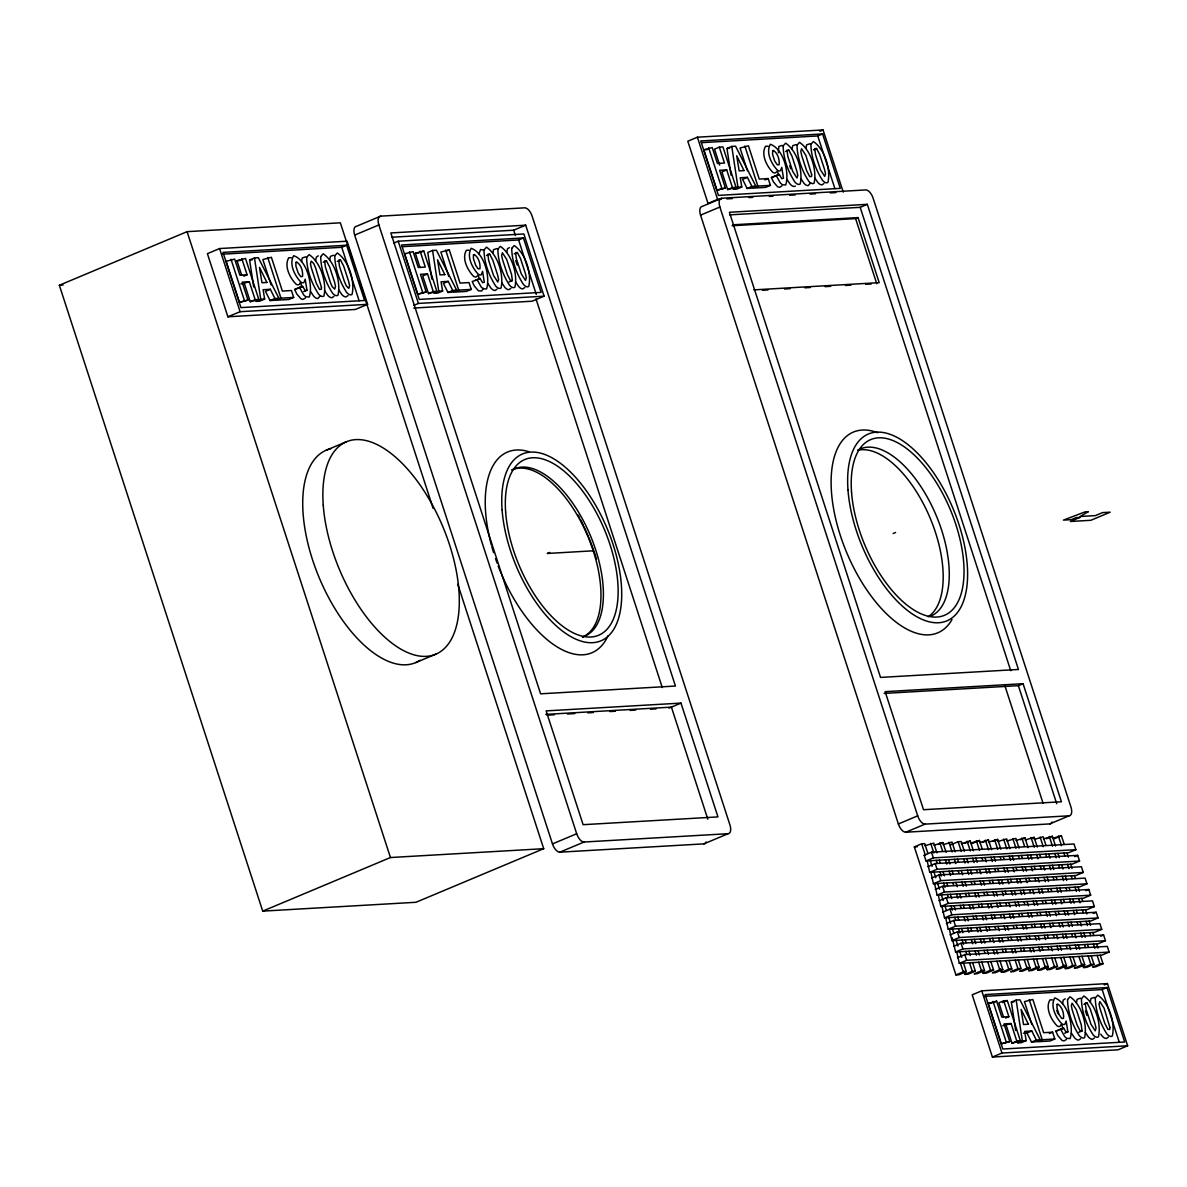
<?xml version="1.0" encoding="UTF-8"?>
<svg xmlns="http://www.w3.org/2000/svg" width="1187" height="1187" viewBox="0 0 1187 1187"><rect width="100%" height="100%" fill="white"/><g stroke="black" fill="none" stroke-linecap="round" stroke-linejoin="round"><path stroke-width="1.5" d="M512.369 280.547L511.552 274.449L506.641 259.33L502.413 252.801L501.611 255.368L502.516 259.567L507.428 274.701L510.544 280.651L512.369 280.547L509.164 281.883M1082.069 1030.954L1081.253 1024.856L1076.342 1009.736L1072.113 1003.208L1071.312 1005.775L1072.217 1009.974L1077.128 1025.108L1080.244 1031.058L1082.069 1030.954L1078.864 1032.289M301.528 261.555L302.27 257.95L305.608 256.867M315.594 260.739L316.335 257.134L318.339 255.843M329.674 259.923L330.416 256.333L333.755 255.25M478.969 254.018L480.527 249.552L484.385 250.205M492.828 253.217L493.555 249.671L496.849 248.602M506.701 252.43L507.428 248.869L509.386 247.593M792.011 149.206L792.738 145.66L796.032 144.591M805.869 148.405L806.611 144.859L809.905 143.79M1062.528 1003.623L1063.255 1000.077L1065.229 998.801M1076.386 1002.822L1077.128 999.276L1080.422 998.208M1090.259 1002.036L1090.987 998.475L1094.28 997.406M299.569 287.432L302.655 286.408L305.237 290.607L306.958 290.221L305.193 279.168L303.917 282.521A7.953 3.858 67.2 0 1 300.801 281.987C294.702 275.681 288.782 263.929 293.619 255.739C306.469 259.478 313.353 285.221 309.288 296.958L305.905 296.839L303.783 295.044L299.569 287.432L294.688 289.48L296.78 293.975L301.023 298.887L303.1 299.406L305.371 298.011M1060.584 1029.144L1063.626 1028.12L1066.178 1032.26L1067.885 1031.889L1066.134 1020.983L1064.887 1024.292A7.834 3.798 67.2 0 1 1061.816 1023.773C1055.807 1017.556 1049.961 1005.968 1054.739 997.896C1067.781 1002.54 1074.012 1025.983 1070.17 1038.521L1066.831 1038.402L1064.739 1036.637L1060.584 1029.144L1055.792 1031.162L1057.84 1035.583L1062.024 1040.42L1064.071 1040.925L1066.312 1039.56M320.401 295.711L317.879 298.516A9.184 4.466 67.2 0 1 313.65 296.112L310.519 291.438M810.617 182.857L808.124 185.632A9.051 4.392 67.2 0 1 803.955 183.258L800.869 178.658M299.688 283.871L300.118 282.743M1061.133 1024.515L1060.08 1026.31A7.834 3.798 67.2 0 1 1057.009 1025.791C1050.999 1019.574 1045.153 1007.986 1049.931 999.914L1052.394 999.84M483.376 288.367L481.803 290.934L478.465 290.815L474.281 285.978L472.218 281.556L480.067 278.515L482.619 282.654L484.311 282.283L482.575 271.378L481.328 274.687A7.834 3.798 67.2 0 1 478.242 274.167C472.248 267.95 466.402 256.362 471.165 248.291C484.222 252.935 490.454 276.378 486.596 288.916L483.272 288.797L481.18 287.031L477.026 279.538M333.948 296.409L331.959 297.7A9.184 4.466 67.2 0 1 327.731 295.311L324.585 290.622M348.014 295.593L346.025 296.898A9.184 4.466 67.2 0 1 341.797 294.495L338.651 289.806M497.041 289.168L495.083 290.459A9.051 4.392 67.2 0 1 490.914 288.085L487.812 283.47M510.914 288.367L508.941 289.658A9.051 4.392 67.2 0 1 504.772 287.284L501.686 282.669M524.773 287.566L522.814 288.856A9.051 4.392 67.2 0 1 518.645 286.482L515.544 281.868M823.956 183.555L821.997 184.831A9.051 4.392 67.2 0 1 817.828 182.472L814.727 177.857M1080.615 1038.773L1078.642 1040.064A9.051 4.392 67.2 0 1 1074.472 1037.69L1071.386 1033.076M1094.473 1037.972L1092.515 1039.263A9.051 4.392 67.2 0 1 1088.345 1036.889L1085.244 1032.275M1108.346 1037.171L1106.373 1038.462A9.051 4.392 67.2 0 1 1102.204 1036.088L1100.705 1034.159M477.159 276.022L476.521 276.705A7.834 3.798 67.2 0 1 473.435 276.185C467.441 269.968 461.595 258.38 466.357 250.309L468.835 250.234M776.328 171.996L775.69 172.679A7.834 3.798 67.2 0 1 772.618 172.16C766.609 165.943 760.778 154.355 765.541 146.283L768.019 146.209M781.936 185.929L779.681 187.294L777.648 186.789L773.464 181.952L771.402 177.531L779.251 174.489L781.788 178.643L783.494 178.258L781.758 167.352L780.497 170.661A7.834 3.798 67.2 0 1 777.426 170.142C771.416 163.925 765.585 152.337 770.348 144.265C783.39 148.924 789.637 172.352 785.779 184.905L782.456 184.771L780.363 183.006L776.209 175.513M457.781 584.241L543.705 848.69L415.969 902.283L262.713 911.126L59.35 285.251L187.086 231.658L340.343 222.815L355.818 270.413M219.58 248.558L207.399 253.677L227.904 316.795L355.417 309.451L367.614 304.332L347.094 241.198L219.58 248.558L240.1 311.691L367.614 304.332M241.836 258.662L247.089 274.79L239.908 275.206L234.67 259.078L226.153 261.333L239.462 302.329L247.994 300.074L242.163 282.15L249.329 281.734L255.16 299.658L258.825 299.45L245.501 258.454L236.97 260.71L241.688 275.221M253.692 286.987L249.596 259.983L254.478 257.935L258.351 257.713L278.915 298.293L274.049 300.341L270.072 300.563L265.458 291.349L270.339 289.302L274.939 298.516L278.915 298.293M293.693 297.433L280.948 298.174L276.081 300.222L288.827 299.48L293.693 297.433L291.453 290.533L282.358 291.052L271.393 257.297L262.861 259.552L271.126 284.969M380.701 216.138L356.486 226.302A9.081 4.407 67.2 0 0 354.676 235.1L552.474 843.912A9.081 4.407 67.2 0 0 559.849 852.177L703.906 843.868L728.106 833.704A9.081 4.407 67.2 0 0 729.931 824.906L532.117 216.108A9.081 4.407 67.2 0 0 524.743 207.829L380.701 216.138A9.081 4.407 67.2 0 0 378.876 224.936L576.689 833.749A9.081 4.407 67.2 0 0 584.063 842.013L728.106 833.704M243.839 276.156L247.089 274.79M354.676 235.1L378.876 224.936M240.872 283.99L249.329 281.734M221.806 254.211L341.752 247.297L346.634 245.249L364.587 300.489L240.946 307.611L222.993 252.386L346.634 245.249M323.22 262.253L326.47 260.888L329.615 266.941L334.6 282.283L335.52 286.527L334.704 289.138L332.256 286.735L330.416 282.536L325.431 267.179L324.615 260.992L326.47 260.888M239.462 302.329L247.994 300.074M337.286 261.437L340.535 260.072L343.696 266.125L348.666 281.467L349.601 285.726L348.77 288.337L346.322 285.919L344.497 281.72L339.497 266.378L338.681 260.176L340.535 260.072M244.463 283.782L250.279 301.706L255.16 299.658M258.825 299.45L250.279 301.706M393.698 243.112L398.209 241.213L523.868 233.973L544.091 296.186L532.073 301.216L413.788 308.041M264.642 299.109L260.754 299.332L255.873 301.379L259.76 301.157L264.642 299.109L263.099 289.717L270.339 289.302M227.904 316.795L240.1 311.691M302.655 286.408L294.688 289.48M270.072 300.563L274.939 298.516M303.709 291.587L306.958 290.221M420.139 251.169L425.302 267.075L418.239 267.476L413.076 251.585L404.663 253.795L417.794 294.213L426.192 291.987L420.45 274.316L427.528 273.915L433.27 291.572L436.875 291.364L423.744 250.961L415.331 253.187L419.975 267.505M420.539 252.312L423.744 250.961M843.26 192.16L823.051 129.947L697.377 137.202L687.807 141.208L708.016 203.422L717.601 199.401L721.295 199.193M456.683 290.221L452.766 290.459L448.211 281.364L443.419 283.381L447.959 292.477L451.876 292.239L456.683 290.221L436.415 250.234L432.587 250.457L427.78 252.475L431.816 279.079M471.239 289.391L458.686 290.118L453.879 292.136L466.432 291.409L471.239 289.391L469.028 282.58L460.066 283.099L449.25 249.834L440.852 252.045L448.775 276.452M446.045 251.169L449.25 249.834M719.322 147.143L722.928 146.936L736.059 187.353L732.438 187.561L726.711 169.889L719.634 170.29L725.376 187.961L716.978 190.187L703.846 149.785L712.245 147.559L717.423 163.465L724.485 163.049L719.322 147.143L714.515 149.161L719.678 165.067M391.755 237.237L513.674 230.204L525.693 225.174L675.448 686.041L540.589 693.816L390.835 232.949L525.693 225.174M427.528 273.915L422.72 275.933L428.462 293.59L436.875 291.364M730.999 175.068L726.963 148.449L731.771 146.431L735.584 146.209L755.852 186.211L751.059 188.229L747.127 188.451L742.587 179.356L747.395 177.338L751.935 186.433L755.852 186.211M402.289 246.688L518.6 239.967L523.408 237.949L541.094 292.388L419.248 299.421L401.562 244.982L523.408 237.949M770.422 185.365L757.87 186.092L753.062 188.11L765.615 187.383L770.422 185.365L768.212 178.554L759.25 179.074L748.433 145.808L740.035 148.034L747.395 170.676M486.462 255.517L489.667 254.166L492.783 260.131L497.694 275.25L498.599 279.449L497.783 282.016L493.569 275.503L488.658 260.368L487.842 254.27L489.667 254.166M417.794 294.213L426.192 291.987M514.194 253.914L517.398 252.564L520.514 258.543L525.426 273.648L526.331 277.847L525.515 280.414L521.301 273.9L516.39 258.781L515.573 252.668L517.398 252.564M428.462 293.59L433.27 291.572M726.711 169.889L721.904 171.907L727.646 189.579L736.059 187.353M442.603 291.038L438.775 291.26L433.967 293.278L437.795 293.055L442.603 291.038L441.089 281.779L448.211 281.364M819.861 131.282L823.051 129.947M413.907 305.326L418.417 303.427L544.091 296.186M701.472 142.663L817.784 135.956L822.591 133.938L840.277 188.377L718.432 195.395L700.745 140.956L822.591 133.938M475.26 280.533L480.067 278.515M447.959 292.477L452.766 290.459M785.646 151.491L788.851 150.141L791.952 156.12L796.863 171.225L797.783 175.424L796.967 177.991L792.753 171.477L787.827 156.358L787.026 150.245L788.851 150.141M716.978 190.187L725.376 187.961M813.377 149.888L816.582 148.538L819.698 154.518L824.594 169.622L825.514 173.821L824.698 176.388L820.484 169.875L815.558 154.755L814.757 148.642L816.582 148.538M727.646 189.579L732.438 187.561M741.786 187.012L737.958 187.234L733.151 189.252L736.979 189.03L741.786 187.012L740.273 177.753L747.395 177.338M765.007 179.905L768.212 178.554M721.711 198.244L702.378 206.345A9.081 4.407 67.2 0 0 700.553 215.144L898.366 823.956A9.081 4.407 67.2 0 0 905.74 832.221L1049.798 823.912L1069.116 815.81A9.081 4.407 67.2 0 0 1070.941 806.997L873.128 198.199A9.081 4.407 67.2 0 0 865.753 189.935L721.711 198.244A9.081 4.407 67.2 0 0 719.886 207.042L917.699 815.84A9.081 4.407 67.2 0 0 925.074 824.119L1069.116 815.81M779.251 174.489L771.402 177.531M747.127 188.451L751.935 186.433M700.553 215.144L719.886 207.042M729.619 214.862L860.174 207.324L867.311 204.327L1018.446 669.468L880.531 677.421L729.397 212.28L867.311 204.327M732.097 225.738L855.619 218.616L858.053 217.592L879.196 282.654L753.834 289.88M326.113 450.259L346.233 441.831M549.685 552.445L547.252 553.468L593.218 550.813M415.762 662.583L435.881 654.141M893.143 533.512L895.577 532.488M668.978 708.149L680.982 703.105L717.957 816.908L583.114 824.683L546.139 710.894L680.982 703.105M262.713 911.126L390.449 857.533L543.705 848.69M552.474 843.912L576.689 833.749M559.849 852.177L584.063 842.013M884.137 693.416L1018.372 685.671L1023.075 683.697L1061.43 801.759L923.516 809.712L885.146 691.65L1023.075 683.697M898.366 823.956L917.699 815.84M905.74 832.221L925.074 824.119M963.547 963.132L966.307 971.663L958.992 974.735L955.936 974.913L914.331 846.895L921.646 843.823L924.718 843.645L927.893 853.394M924.836 845.752L933.754 843.126L936.929 852.874M934.035 845.218L942.953 842.592L946.128 852.34M938.561 844.432L942.953 842.592M943.072 844.699L951.989 842.073L955.164 851.821M924.183 855.263L931.498 852.207L1074.012 843.972L1075.867 849.669L1068.552 852.741L926.038 860.961L924.183 855.263L925.356 855.204L921.646 843.823M950.817 844.788L958.132 841.717L961.188 841.538L964.363 851.302M961.307 843.645L970.224 841.019L973.399 850.767M964.378 843.482L970.224 841.019M926.038 860.961L933.353 857.889L1075.867 849.669M970.506 843.126L979.423 840.485L982.064 848.616M972.108 843.556L979.423 840.485M979.557 842.607L988.459 839.966L991.635 849.729M982.613 842.429L988.459 839.966M927.878 866.644L935.193 863.587L1077.707 855.352L1079.562 861.05L1072.247 864.121L929.733 872.341L927.195 860.887M988.741 842.073L997.659 839.432L1000.834 849.195M993.267 841.286L997.659 839.432M997.792 841.553L1006.71 838.912L1009.87 848.675M929.733 872.341L937.047 869.27L1079.562 861.05M1006.977 841.019L1015.894 838.393L1019.069 848.141M1016.027 840.5L1024.945 837.859L1028.105 847.622M1020.553 839.699L1024.945 837.859M931.587 878.024L938.902 874.953L1081.416 866.733L1083.256 872.43L1075.941 875.502L933.427 883.721L930.89 872.267M1025.212 839.966L1034.129 837.339L1037.304 847.088M1031.206 838.556L1034.129 837.339M1034.263 839.446L1043.18 836.805L1045.821 844.936M933.427 883.721L940.742 880.65L1083.256 872.43M1043.447 838.912L1052.365 836.286L1055.54 846.034M1046.519 838.734L1052.365 836.286M1052.498 838.393L1061.415 835.767L1064.056 843.883M1054.101 838.823L1061.415 835.767M935.282 889.404L942.597 886.333L1085.111 878.113L1086.951 883.811L1079.651 886.882L937.122 895.102L934.599 883.647M937.122 895.102L944.437 892.03L1086.951 883.811M938.976 900.785L946.291 897.713L1088.805 889.493L1090.66 895.191L1083.345 898.262L940.831 906.482L938.294 895.028M940.831 906.482L948.146 903.411L1090.66 895.191M1074.784 856.584L1077.707 855.352M942.671 912.165L949.986 909.094L1092.5 900.874L1094.355 906.571L1087.04 909.643L944.526 917.863L941.988 906.408M944.526 917.863L951.84 914.791L1094.355 906.571M946.365 923.545L953.68 920.474L1096.194 912.254L1098.049 917.952L1090.734 921.008L948.22 929.243L945.683 917.788M948.22 929.243L955.535 926.172L1098.049 917.952M950.075 934.926L957.39 931.854L1099.904 923.634L1101.744 929.332L1094.429 932.388L951.915 940.608L949.377 929.169M951.915 940.608L959.23 937.552L1101.744 929.332M953.769 946.306L961.084 943.235L1103.598 935.015L1105.438 940.712L1098.123 943.769L955.609 951.989L952.152 937.7M1085.882 890.725L1088.805 889.493M955.609 951.989L962.924 948.932L1105.438 940.712M957.464 957.686L964.779 954.615L1107.293 946.395L1109.148 952.078L1101.833 955.149L959.319 963.369L956.781 951.929M959.319 963.369L966.633 960.313L1109.148 952.078M1093.272 913.486L1096.194 912.254M955.936 974.913L963.25 971.841L966.307 971.663M963.829 970.877L964.972 974.393L972.287 971.322L975.358 971.144L972.583 962.612M975.358 971.144L968.043 974.215L964.972 974.393M984.542 970.61L981.486 970.788L974.171 973.859L977.227 973.681L984.542 970.61L981.783 962.078M982.064 969.824L983.207 973.34L990.522 970.269L993.593 970.091L990.819 961.559M993.593 970.091L986.278 973.162L983.207 973.34M1002.792 969.556L999.721 969.734L992.406 972.806L995.478 972.628L1002.792 969.556L1000.018 961.025M1000.315 968.785L1001.442 972.287L1008.757 969.215L1011.828 969.037L1009.054 960.506M1011.828 969.037L1004.514 972.108L1001.442 972.287M1021.028 968.503L1017.956 968.681L1010.641 971.752L1013.713 971.574L1021.028 968.503L1018.253 959.971M1100.675 936.246L1103.598 935.015M1030.064 967.984L1026.992 968.162L1019.678 971.233L1022.749 971.055L1030.064 967.984L1027.289 959.452M1027.734 967.197L1028.877 970.699L1036.192 967.628L1039.263 967.464L1036.488 958.918M981.768 990.819L972.198 994.84L992.406 1057.053L1118.08 1049.798L1127.65 1045.792L1107.441 983.578L981.768 990.819L1001.976 1053.032L1127.65 1045.792M1039.263 967.464L1031.948 970.521L1028.877 970.699M1036.785 966.678L1037.913 970.18L1045.228 967.108L1048.299 966.93L1045.524 958.399M1048.299 966.93L1040.984 970.002L1037.913 970.18M1045.97 966.144L1047.112 969.645L1054.427 966.589L1057.498 966.411L1054.724 957.864M1057.498 966.411L1050.183 969.482L1047.112 969.645M1066.534 965.892L1063.463 966.055L1056.148 969.126L1059.219 968.948L1066.534 965.892L1063.76 957.345M1064.205 965.09L1065.347 968.607L1072.662 965.535L1075.734 965.357L1072.959 956.826M1075.734 965.357L1068.419 968.429L1065.347 968.607M1003.698 1000.775L1007.303 1000.567L1020.434 1040.969L1016.829 1041.177L1011.087 1023.52L1004.024 1023.921L1009.766 1041.592L1001.368 1043.818L988.237 1003.401L996.635 1001.19L1001.798 1017.081L1008.861 1016.68L1003.698 1000.775L998.89 1002.792L1003.549 1017.111M1084.77 964.838L1081.713 965.016L1074.398 968.073L1077.455 967.895L1084.77 964.838L1081.995 956.292M993.43 1002.525L996.635 1001.19M1082.44 964.037L1083.583 967.553L1090.898 964.482L1093.969 964.304L1091.194 955.772M1002.496 1002.585L1007.303 1000.567M1093.969 964.304L1086.654 967.375L1083.583 967.553M1103.005 963.785L1099.948 963.963L1092.633 967.019L1095.69 966.856L1103.005 963.785L1100.23 955.253M1015.657 1030.464L1011.354 1002.08L1016.161 1000.062L1019.974 999.84L1040.242 1039.827L1035.435 1041.845L1031.518 1042.082L1026.978 1032.987L1023.417 1033.194M1054.813 1038.996L1042.245 1039.723L1037.438 1041.741L1050.005 1041.014L1054.813 1038.996L1052.602 1032.186L1043.625 1032.705L1032.824 999.439L1024.426 1001.65L1031.785 1024.307M1005.671 1018.031L1008.861 1016.68M1002.748 1025.731L1011.087 1023.52M1104.236 984.913L1107.441 983.578M984.008 996.397L1102.174 989.572L1106.981 987.554L1124.668 1041.993L1002.807 1049.026L985.121 994.587L1106.981 987.554M1083.894 1004.321L1087.099 1002.97L1090.215 1008.935L1095.111 1024.055L1096.031 1028.254L1095.215 1030.82L1091.001 1024.307L1086.075 1009.173L1085.274 1003.074L1087.099 1002.97M1001.368 1043.818L1009.766 1041.592M1026.978 1032.987L1031.785 1030.969L1036.325 1040.064L1040.242 1039.827M1006.279 1025.538L1012.021 1043.195L1016.829 1041.177M1020.434 1040.969L1012.021 1043.195M1026.161 1040.643L1022.333 1040.865L1017.526 1042.883L1021.369 1042.661L1026.161 1040.643L1024.663 1031.384L1031.785 1030.969M992.406 1057.053L1001.976 1053.032M1049.397 1033.536L1052.602 1032.186M1060.436 1029.47L1063.626 1028.12M1031.518 1042.082L1036.325 1040.064M1064.68 1033.224L1067.885 1031.889M1055.792 1031.162L1058.834 1030.138M795.394 186.077L794.251 186.433A9.051 4.392 67.2 0 1 790.097 184.059L786.996 179.445M703.846 149.785L707.437 149.577M726.963 148.449L729.515 148.301M726.83 198.882L732.379 198.555M749.012 197.591L752.706 197.383M769.339 196.419L773.034 196.211M789.667 195.247L795.216 194.935M809.994 194.075L815.543 193.763M830.321 192.902L835.871 192.591M732.691 224.818L858.053 217.592M236.97 260.71L240.62 260.487M249.596 259.983L252.178 259.819M415.331 253.187L418.937 252.979M59.35 285.251L63.045 285.043M762.455 290.266L767.989 289.94M784.577 288.99L790.112 288.664M804.86 287.818L810.38 287.506M825.128 286.646L830.663 286.334M845.411 285.474L850.945 285.162M865.694 284.316L871.213 283.99M545.797 714.381L671.412 707.126L707.823 819.178M547.044 715.182L554.448 714.752M567.371 714.01L574.76 713.58M587.699 712.838L593.233 712.526M609.866 711.562L615.4 711.236M630.178 710.39L635.728 710.063M650.506 709.218L656.04 708.891M914.331 846.895L917.403 846.717M988.237 1003.401L991.828 1003.193M1011.354 1002.08L1013.891 1001.932M291.26 257.713L288.738 257.787C283.916 265.977 289.836 277.728 295.919 284.034A7.953 3.858 67.2 0 0 299.05 284.568M782.174 145.393L778.865 146.446L778.331 152.767M1056.756 1010.434L1058.032 1013.787M1085.408 1010.953L1086.966 1015.493M515.707 260.546L517.265 265.087M1018.372 685.671L1056.727 803.733M860.174 207.324L1010.745 670.7M1066.95 852.83L1068.345 857.103M1070.659 864.21L1072.039 868.483M1074.354 875.591L1075.274 878.439M1078.048 886.971L1079.428 891.229M1081.743 898.351L1082.678 901.2M1085.437 909.732L1086.832 913.99M1089.147 921.112L1090.527 925.37M1092.841 932.492L1093.761 935.326M1096.536 943.873L1097.916 948.131M1058.344 835.93L1061.519 845.693M1063.893 853.008L1064.813 855.857M1067.588 864.388L1068.983 868.647M1071.282 875.769L1072.217 878.617M1074.977 887.149L1076.372 891.407M1078.686 898.529L1080.066 902.788M1082.381 909.91L1083.301 912.744M1086.075 921.29L1087.47 925.548M1089.77 932.67L1090.705 935.504M1093.464 944.036L1094.859 948.309M1097.174 955.416L1099.948 963.963M855.619 218.616L876.748 283.678M1005.063 686.264L1043.047 803.169M1057.914 853.349L1059.308 857.622M1061.608 864.729L1063.003 869.003M1065.303 876.11L1066.698 880.383M1069.012 887.49L1069.932 890.339M1072.707 898.871L1074.087 903.144M1076.401 910.251L1077.321 913.1M1080.096 921.631L1081.491 925.89M1083.79 933.012L1085.185 937.27M1087.5 944.392L1088.42 947.226M1102.174 989.572L1119.282 1042.26M1049.308 836.464L1052.468 846.212M1054.857 853.527L1056.237 857.8M1058.552 864.908L1059.472 867.756M1062.246 876.288L1063.626 880.561M1065.941 887.668L1066.861 890.517M1069.635 899.049L1071.03 903.307M1073.345 910.429L1074.725 914.687M1077.039 921.809L1077.959 924.643M1080.734 933.19L1082.114 937.448M1084.428 944.57L1085.348 947.404M1088.123 955.95L1090.898 964.482M817.784 135.956L834.906 188.629M1048.714 853.883L1050.109 858.156M1052.424 865.264L1053.804 869.522M1056.118 876.644L1057.038 879.493M1059.813 888.024L1061.193 892.283M1063.507 899.405L1064.427 902.239M1067.202 910.785L1068.597 915.043M1070.911 922.165L1072.291 926.424M1074.606 933.546L1075.986 937.804M1078.3 944.911L1079.68 949.185M1040.109 836.983L1043.284 846.746M1045.658 854.061L1046.578 856.91M1049.353 865.442L1050.732 869.7M1053.047 876.822L1053.982 879.656M1056.742 888.202L1058.136 892.461M1060.451 899.583L1061.831 903.841M1064.146 910.963L1065.525 915.222M1067.84 922.329L1069.22 926.602M1071.535 933.709L1072.469 936.558M1075.229 945.089L1076.624 949.363M1078.938 956.47L1081.713 965.016M1039.678 854.403L1040.598 857.251M1043.373 865.783L1044.768 870.056M1047.068 877.163L1048.462 881.437M1050.777 888.544L1051.697 891.392M1054.471 899.924L1055.851 904.182M1058.166 911.304L1059.086 914.153M1061.861 922.685L1063.255 926.943M1065.555 934.065L1066.95 938.323M1069.264 945.446L1070.644 949.704M1031.073 837.518L1034.233 847.266M1036.607 854.581L1038.002 858.854M1040.316 865.961L1041.236 868.81M1044.011 877.341L1045.391 881.6M1047.706 888.722L1048.625 891.571M1051.4 900.102L1052.795 904.36M1055.095 911.482L1056.489 915.741M1058.804 922.863L1060.184 927.121M1062.499 934.243L1063.878 938.502M1066.193 945.624L1067.113 948.458M1069.888 956.989L1072.662 965.535M1030.479 854.937L1031.874 859.195M1034.189 866.317L1035.109 869.151M1037.883 877.697L1039.263 881.956M1041.578 889.078L1042.958 893.336M1045.272 900.458L1046.192 903.292M1048.967 911.839L1050.361 916.097M1052.676 923.204L1053.596 926.053M1056.371 934.584L1057.751 938.858M1060.065 945.965L1061.445 950.238M1021.873 838.037L1024.515 846.168M1027.423 855.115L1028.803 859.373M1031.117 866.495L1032.497 870.754M1034.812 877.876L1035.732 880.709M1038.506 889.256L1039.901 893.514M1042.216 900.621L1043.136 903.47M1045.91 912.002L1047.29 916.275M1049.605 923.382L1050.985 927.655M1053.299 934.762L1054.219 937.611M1056.994 946.143L1058.389 950.416M1060.703 957.523L1063.463 966.055M1021.443 855.456L1022.363 858.305M1025.138 866.836L1026.532 871.095M1028.832 878.217L1029.767 881.066M1032.542 889.597L1033.922 893.856M1036.236 900.978L1037.616 905.236M1039.931 912.358L1040.851 915.192M1043.625 923.738L1045.02 927.997M1047.32 935.119L1048.255 937.953M1051.029 946.499L1052.409 950.757M1012.837 838.556L1015.998 848.319M1018.372 855.634L1019.307 858.483M1022.081 867.014L1023.461 871.273M1025.776 878.395L1027.156 882.653M1029.47 889.775L1030.39 892.609M1033.165 901.156L1034.56 905.414M1036.859 912.536L1037.794 915.37M1040.569 923.916L1041.949 928.175M1044.263 935.282L1045.643 939.555M1047.958 946.662L1048.878 949.511M1051.652 958.043L1054.427 966.589M1012.244 855.99L1013.639 860.249M1015.953 867.371L1016.873 870.205M1019.648 878.751L1021.028 883.009M1023.342 890.131L1024.722 894.39M1027.037 901.497L1028.432 905.77M1030.731 912.877L1032.126 917.15M1034.426 924.258L1035.361 927.106M1038.135 935.638L1039.515 939.911M1041.83 947.018L1042.75 949.867M1003.638 839.09L1006.813 848.853M1009.187 856.168L1010.567 860.427M1012.882 867.549L1014.262 871.807M1016.576 878.914L1017.971 883.187M1020.271 890.295L1021.666 894.568M1023.98 901.675L1024.9 904.524M1027.675 913.055L1029.055 917.328M1031.369 924.436L1032.289 927.284M1035.064 935.816L1036.459 940.089M1038.759 947.196L1040.153 951.47M1042.468 958.577L1045.228 967.108M1003.208 856.51L1004.128 859.358M1006.902 867.89L1008.297 872.148M1010.597 879.27L1011.532 882.104M1014.306 890.651L1015.686 894.909M1018.001 902.031L1019.381 906.289M1021.695 913.411L1022.615 916.245M1025.39 924.792L1026.785 929.05M1029.084 936.157L1030.019 939.006M1032.794 947.538L1034.174 951.811M994.602 839.61L997.763 849.373M1000.137 856.688L1001.071 859.522M1003.846 868.068L1005.226 872.326M1007.54 879.448L1008.92 883.707M1011.235 890.829L1012.615 895.087M1014.93 902.209L1016.324 906.467M1018.624 913.575L1019.559 916.423M1022.333 924.955L1023.713 929.228M1026.028 936.335L1026.948 939.184M1029.722 947.716L1031.102 951.989M1033.417 959.096L1036.192 967.628M994.009 857.044L995.403 861.302M997.703 868.424L998.638 871.258M1001.413 879.79L1002.792 884.063M1005.107 891.17L1006.027 894.019M1008.802 902.55L1010.196 906.823M1012.496 913.931L1013.891 918.204M1016.191 925.311L1017.125 928.16M1019.9 936.691L1021.28 940.965M1023.595 948.072L1024.515 950.921M985.403 840.144L988.578 849.892M990.952 857.222L992.332 861.48M994.647 868.587L995.567 871.436M998.341 879.968L999.736 884.241M1002.036 891.348L1003.43 895.621M1005.73 902.728L1006.665 905.577M1009.44 914.109L1010.82 918.382M1013.134 925.489L1014.054 928.338M1016.829 936.869L1018.223 941.143M1020.523 948.25L1021.458 951.099M1024.218 959.63L1026.992 968.162M984.973 857.563L986.352 861.821M988.667 868.943L990.062 873.202M992.362 880.324L993.296 883.158M996.056 891.704L997.451 895.962M999.766 903.084L1000.686 905.918M1003.46 914.45L1004.84 918.723M1007.155 925.83L1008.549 930.104M1010.849 937.211L1011.784 940.059M1014.544 948.591L1015.938 952.864M1029.233 999.647L1042.245 1039.723M976.367 840.663L979.527 850.426M981.901 857.741L982.836 860.575M985.611 869.121L986.99 873.38M989.305 880.502L990.225 883.336M993 891.867L994.38 896.14M996.694 903.248L998.089 907.521M1000.389 914.628L1001.324 917.477M1004.098 926.008L1005.478 930.282M1007.793 937.389L1008.713 940.238M1011.487 948.769L1012.867 953.042M1015.182 960.149L1017.956 968.681M744.842 146.016L757.87 186.092M975.773 858.082L977.168 862.356M979.468 869.463L980.863 873.736M983.177 880.843L984.557 885.116M986.872 892.223L987.792 895.072M990.566 903.604L991.946 907.877M994.261 914.984L995.196 917.833M997.955 926.364L999.35 930.638M1001.665 937.745L1003.045 942.018M1005.359 949.125L1006.279 951.974M967.168 841.197L970.328 850.945M972.717 858.26L974.097 862.534M976.411 869.641L977.331 872.49M980.106 881.021L981.501 885.294M983.8 892.401L984.735 895.25M987.495 903.782L988.89 908.055M991.204 915.162L992.584 919.435M994.899 926.543L995.819 929.391M998.593 937.923L999.973 942.196M1002.288 949.303L1003.223 952.152M1005.982 960.684L1008.757 969.215M966.737 858.616L968.117 862.875M970.432 869.997L971.827 874.255M974.126 881.377L975.061 884.211M977.821 892.743L979.216 897.016M981.53 904.123L982.45 906.972M985.225 915.503L986.605 919.777M988.919 926.884L989.839 929.733M992.614 938.264L994.009 942.537M996.308 949.645L997.703 953.918M958.132 841.717L961.292 851.48M963.666 858.794L965.061 863.053M967.36 870.16L968.755 874.433M971.07 881.54L971.99 884.389M974.764 892.921L976.144 897.194M978.459 904.301L979.379 907.15M982.153 915.681L983.548 919.955M985.848 927.062L987.243 931.335M989.557 938.442L990.477 941.291M993.252 949.823L994.632 954.096M996.946 961.203L999.721 969.734M957.538 859.136L958.458 861.985M961.233 870.516L962.627 874.789M964.942 881.896L966.322 886.17M968.637 893.277L969.556 896.126M972.331 904.657L973.711 908.93M976.026 916.038L976.946 918.886M979.72 927.418L981.115 931.691M983.429 938.798L984.809 943.072M987.124 950.179L988.504 954.452M948.932 842.251L952.093 851.999M954.482 859.314L955.861 863.587M958.176 870.694L959.096 873.543M961.871 882.075L963.25 886.348M965.565 893.455L966.5 896.304M969.26 904.835L970.654 909.108M972.969 916.216L973.889 919.064M976.664 927.596L978.043 931.869M980.358 938.976L981.738 943.25M984.053 950.357L984.973 953.206M987.747 961.737L990.522 970.269M948.502 859.67L949.882 863.928M952.197 871.035L953.116 873.884M955.891 882.416L957.286 886.689M959.586 893.796L960.98 898.069M963.295 905.177L964.215 908.025M966.99 916.557L968.369 920.83M970.684 927.937L971.604 930.786M974.379 939.318L975.773 943.591M978.073 950.698L979.468 954.971M993.044 1001.398L1006.175 1041.8M939.881 842.77L942.523 850.901M945.431 859.833L946.825 864.106M949.125 871.213L950.52 875.487M952.835 882.594L953.754 885.443M956.529 893.974L957.909 898.247M960.224 905.355L961.144 908.203M963.918 916.735L965.313 921.008M967.613 928.115L969.007 932.388M971.322 939.496L972.702 943.769M975.017 950.876L976.397 955.149M978.711 962.256L981.486 970.788M708.654 147.767L721.785 188.169M939.303 860.189L940.223 863.038M942.997 871.57L944.392 875.843M946.707 882.95L947.627 885.799M950.401 894.33L951.781 898.604M954.096 905.711L955.476 909.984M957.79 917.091L958.71 919.94M961.485 928.471L962.88 932.745M965.194 939.852L966.114 942.701M968.889 951.232L970.269 955.49M930.697 843.304L933.857 853.052M936.246 860.367L937.166 863.216M939.941 871.748L941.321 876.021M943.635 883.128L945.015 887.401M947.33 894.508L948.25 897.357M951.024 905.889L952.419 910.162M954.734 917.269L955.654 920.118M958.428 928.649L959.808 932.908M962.123 940.03L963.503 944.288M965.817 951.41L966.737 954.244M969.512 962.791L972.287 971.322M931.498 852.207L933.353 857.889M935.193 863.587L937.047 869.27M938.902 874.953L940.742 880.65M942.597 886.333L944.437 892.03M946.291 897.713L948.146 903.411M949.986 909.094L951.84 914.791M953.68 920.474L955.535 926.172M957.39 931.854L959.23 937.552M961.084 943.235L962.924 948.932M964.779 954.615L966.633 960.313M697.377 137.202L717.601 199.401M930.267 860.709L932.107 866.406M933.961 872.089L935.816 877.786M937.656 883.469L939.51 889.167M941.35 894.85L943.205 900.547M945.06 906.23L946.44 910.503M948.754 917.61L950.594 923.308M952.449 928.991L953.829 933.264M956.143 940.371L957.998 946.069M959.838 951.751L961.693 957.434M960.476 963.31L963.25 971.841M518.6 239.967L536.287 294.406M513.674 230.204L515.395 235.486M535.975 298.812L662.287 687.57M445.659 250.042L458.686 290.118M409.47 251.792L422.602 292.195M398.209 241.213L418.417 303.427M359.246 280.993L433.151 508.437M341.752 247.297L359.142 300.801M267.743 257.505L280.948 298.174M231.02 259.285L244.344 300.281M187.086 231.658L390.449 857.533M789.756 165.69L790.676 168.702M1061.712 1024.44L1062.855 1028.728M777.322 170.809L778.464 175.097M478.153 274.835L479.281 279.123M300.712 282.669L301.854 287.017M1016.161 1000.062L1022.333 1040.865M731.771 146.431L737.958 187.234M432.587 250.457L438.775 291.26M254.478 257.935L260.754 299.332M857.845 450.259A90.731 44.053 67.2 0 1 929.94 517.621A90.731 44.053 67.2 0 1 928.175 616.795M857.993 450.051A90.731 44.053 67.2 0 1 947.167 552.014L948.265 559.196A90.731 44.053 67.2 0 1 930.875 616.083M951.989 619.599A108.878 52.866 67.2 0 1 845.233 549.017A108.878 52.866 67.2 0 1 877.712 432.736M1052.023 821.983A9.081 4.407 67.2 0 1 1049.798 823.912M578.114 515.084A113.418 55.062 67.2 0 1 579.642 517.947M580.398 519.402A113.418 55.062 67.2 0 1 583.321 525.262M584.034 526.746A113.418 55.062 67.2 0 1 588.069 535.767M588.707 537.296A113.418 55.062 67.2 0 1 596.423 558.899M511.953 469.874A90.731 44.053 67.2 0 1 587.713 536.034A90.731 44.053 67.2 0 1 582.55 637.048M512.101 470.007A90.731 44.053 67.2 0 1 590.147 535.011A90.731 44.053 67.2 0 1 582.565 636.9M608.011 635.831A108.878 52.866 67.2 0 1 501.76 574.82M501.137 573.366A108.878 52.866 67.2 0 1 498.184 566.021M497.086 563.053A108.878 52.866 67.2 0 1 495.513 558.602M493.584 552.652A108.878 52.866 67.2 0 1 491.833 546.688M491.344 544.907A108.878 52.866 67.2 0 1 529.15 451.772M706.131 841.939A9.081 4.407 67.2 0 1 703.906 843.868M420.064 660.254A115.228 55.952 67.2 0 1 319.555 578.559A115.228 55.952 67.2 0 1 330.772 448.745M321.454 287.343L321.351 289.272L319.511 289.391L316.35 283.352L311.365 267.995L310.445 263.737L311.261 261.125L313.724 263.544L315.549 267.758L321.454 287.343M811.641 174.623L811.552 176.522L809.727 176.626L806.611 170.676L801.7 155.556L800.795 151.357L801.596 148.776L805.825 155.319L811.641 174.623M1109.89 1027.452L1109.8 1029.352L1107.975 1029.455L1104.86 1023.506L1099.948 1008.386L1099.043 1004.172L1099.845 1001.605L1104.073 1008.149L1109.89 1027.452M306.617 257.416C306.81 270.235 311.543 283.381 318.531 294.079A9.184 4.466 67.2 0 0 322.76 296.468L323.917 296.112C326.989 282.803 320.787 262.431 309.139 254.611L306.617 257.416M320.698 256.615C320.876 269.419 325.624 282.565 332.597 293.263A9.184 4.466 67.2 0 0 336.826 295.667L337.983 295.296C341.07 282.002 334.868 261.63 323.205 253.795L320.698 256.615M334.764 255.798C334.957 268.603 339.69 281.764 346.678 292.447A9.184 4.466 67.2 0 0 350.907 294.851L352.049 294.48C355.136 281.185 348.933 260.814 337.286 252.979L334.764 255.798M483.984 249.953C484.162 262.579 488.836 275.532 495.721 286.067A9.051 4.392 67.2 0 0 499.89 288.441L501.018 288.085C504.06 274.969 497.947 254.893 486.462 247.178L483.984 249.953M497.843 249.151C498.036 261.778 502.709 274.731 509.579 285.266A9.051 4.392 67.2 0 0 513.748 287.64L514.891 287.284C517.933 274.167 511.805 254.092 500.335 246.377L497.843 249.151M511.716 248.35C511.894 260.977 516.568 273.93 523.452 284.465A9.051 4.392 67.2 0 0 527.621 286.839L528.764 286.482C531.791 273.366 525.678 253.291 514.194 245.575L511.716 248.35M783.153 145.927C783.346 158.554 788.02 171.507 794.889 182.056A9.051 4.392 67.2 0 0 799.059 184.415L800.201 184.059C803.243 170.958 797.13 150.868 785.646 143.152L783.153 145.927M797.026 145.126C797.204 157.752 801.878 170.705 808.762 181.255A9.051 4.392 67.2 0 0 812.932 183.614L814.074 183.258C817.101 170.156 810.988 150.066 799.504 142.351L797.026 145.126M810.899 144.324C811.077 156.951 815.751 169.919 822.636 180.454A9.051 4.392 67.2 0 0 826.805 182.813L827.932 182.457C830.974 169.355 824.861 149.265 813.377 141.55L810.899 144.324M1067.543 999.558C1067.721 1012.185 1072.395 1025.138 1079.28 1035.672A9.051 4.392 67.2 0 0 1083.449 1038.046L1084.592 1037.69C1087.618 1024.574 1081.505 1004.499 1070.021 996.783L1067.543 999.558M1081.416 998.757C1081.594 1011.383 1086.268 1024.336 1093.153 1034.871A9.051 4.392 67.2 0 0 1097.322 1037.245L1098.45 1036.889C1101.491 1023.773 1095.378 1003.698 1083.894 995.982L1081.416 998.757M1095.275 997.955C1095.467 1010.582 1100.126 1023.535 1107.011 1034.07A9.051 4.392 67.2 0 0 1111.18 1036.444L1112.323 1036.088C1115.365 1022.971 1109.237 1002.896 1097.767 995.181L1095.275 997.955M295.949 262.446L295.904 266.066L298.145 272.906L300.667 276.586L302.522 276.512C303.175 271.437 301.142 264.76 296.691 261.956L295.949 262.446M473.465 254.893L473.405 258.469L475.616 265.205L478.109 268.841L479.949 268.766C480.587 263.766 478.584 257.178 474.192 254.433L473.465 254.893M772.633 150.883L772.589 154.444L774.799 161.195L777.292 164.815L779.117 164.741C779.77 159.741 777.752 153.153 773.375 150.408L772.633 150.883M1057.023 1004.499L1056.979 1008.075L1059.19 1014.811L1061.682 1018.446L1063.507 1018.372C1064.146 1013.372 1062.142 1006.784 1057.751 1004.039L1057.023 1004.499M1088.271 511.686L1080.185 516.493L1095.378 515.618L1102.515 512.621L1110.171 512.176L1090.838 520.292L1070.348 521.479L1080.096 517.384L1076.208 517.606L1071.342 519.654L1063.433 520.114L1085.141 511.864L1088.271 511.686M744.026 170.602L739.16 170.883L736.712 155.749L744.026 170.602M266.912 282.461L261.971 282.743L259.478 267.387L266.912 282.461M444.843 274.627L439.976 274.909L437.528 259.775L444.843 274.627M1028.417 1024.233L1023.535 1024.515L1021.087 1009.38L1028.417 1024.233M847.978 489.86A101.325 49.186 67.2 0 0 942.923 622.136A101.325 49.186 67.2 0 0 931.884 470.364A101.325 49.186 67.2 0 0 847.978 489.86M851.539 492.101A95.272 46.248 67.2 0 0 940.801 616.483A95.272 46.248 67.2 0 0 930.43 473.761A95.272 46.248 67.2 0 0 851.539 492.101M505.647 512.057A95.272 46.248 67.2 0 0 594.924 636.425A95.272 46.248 67.2 0 0 584.553 493.718A95.272 46.248 67.2 0 0 505.647 512.057M502.086 509.802A101.325 49.186 67.2 0 0 597.031 642.078A101.325 49.186 67.2 0 0 585.992 490.305A101.325 49.186 67.2 0 0 502.086 509.802M323.25 505.232A115.228 55.952 67.2 0 0 431.222 655.669A115.228 55.952 67.2 0 0 418.685 483.05A115.228 55.952 67.2 0 0 323.25 505.232"/></g></svg>
